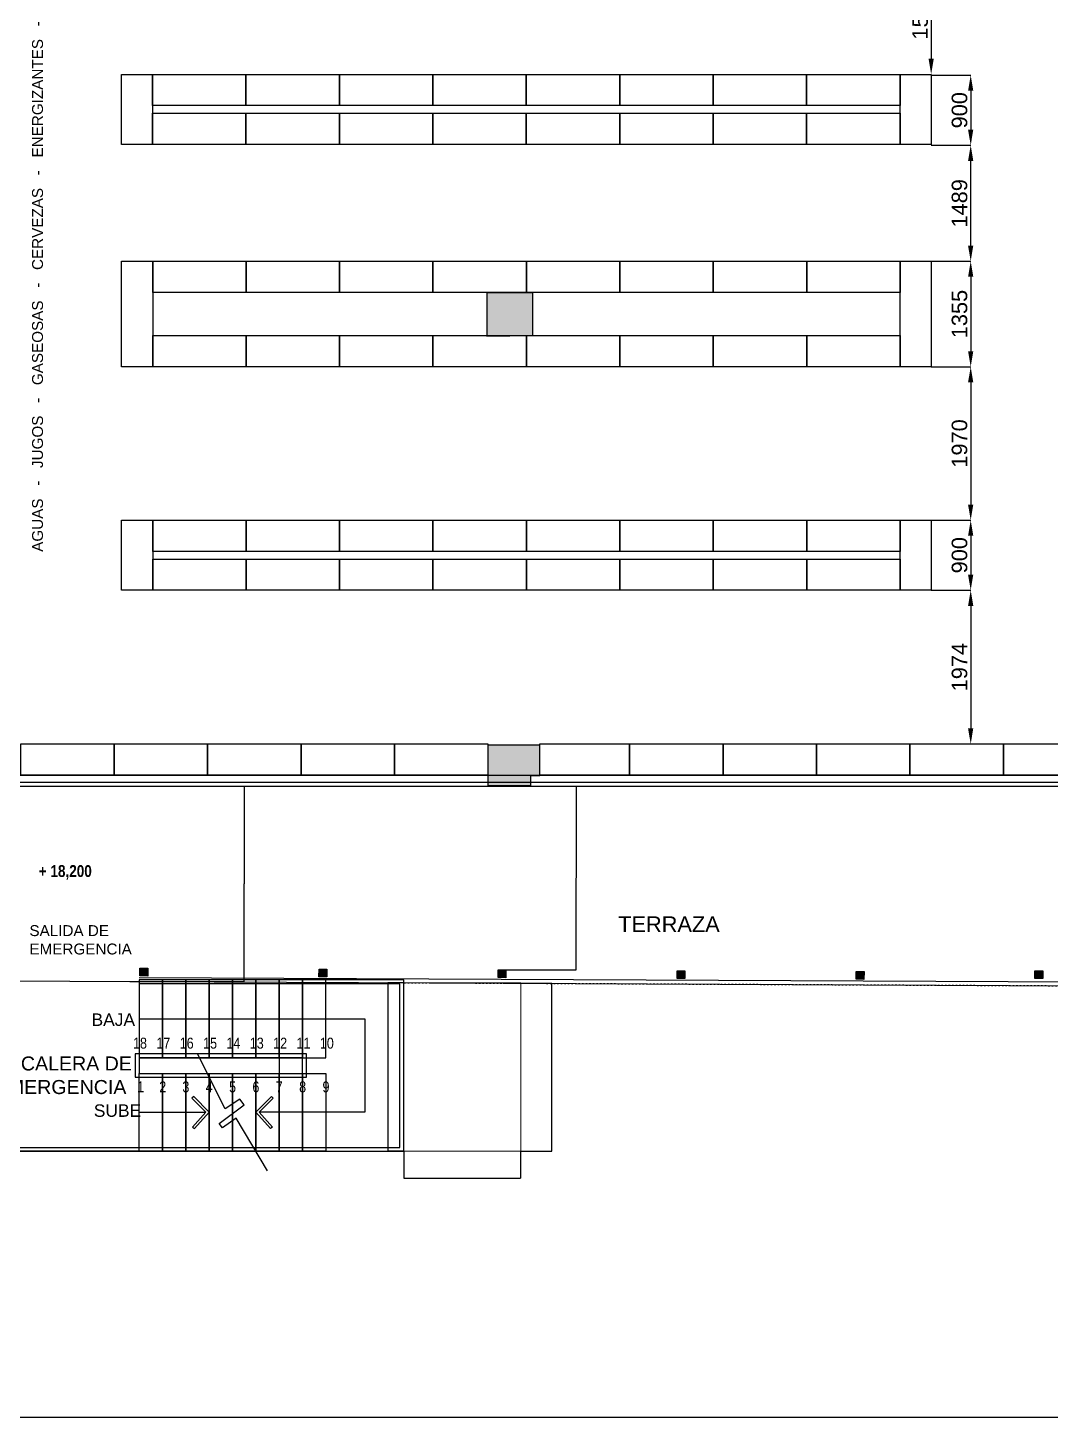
# Model space of a CAD drawing. Header units: millimetres. Extents: x -327709 to -233612, y 250954 to 312605.
# Drawn here: x -285669 to -272536, y 251827 to 269669 of the extents above; entities that cross this region are included whole.
import ezdxf

# ---------------------------------------------------------------- set-up
doc = ezdxf.new("R2010")
doc.units = ezdxf.units.MM
doc.header["$PDMODE"] = 35
doc.linetypes.add('Dash Style-1', pattern=[4.724409, 1.889764, -2.834646])
for name, color, linetype, lineweight in [('p1', 7, 'Continuous', 18), ('P4', 7, 'Continuous', 18), ('SUPERFICIES', 7, 'Dash Style-1', 5)]:
    doc.layers.add(name, color=color, linetype=linetype, lineweight=lineweight)
doc.layers.add('ROTULO', color=7, linetype='Continuous')
doc.styles.add('1496091001.exhibidoras$0$Arial', font='arial.ttf')
doc.styles.add('Arial (bold)', font='arialbd.ttf')
doc.styles.add('Arial Narrow', font='ARIALN.TTF')
doc.styles.add('Arial Narrow (bold)', font='ARIALNB.TTF')
doc.styles.add('Arial Unicode MS', font='ARIALUNI.TTF')
doc.styles.add('costan', font='arial.ttf')
doc.dimstyles.new('Arch', dxfattribs={"dimtxt": 0.2, "dimasz": 0.3175, "dimexe": 0.3175, "dimexo": 0.15875, "dimgap": 0.001587, "dimtad": 1, "dimtxsty": 'Arial (bold)', "dimblk": 'VW_SLASH-2', "dimcen": 0, "dimdle": 0.15875, "dimazin": 0, "dimtfac": 1, "dimtix": 1, "dimtmove": 0, "dimatfit": 0, "dimldrblk": 'VW_FILLEDARROW', "dimfxl": 1, "dimfrac": 2, "dimtolj": 1, "dimarcsym": 0})
doc.dimstyles.new('carlos', dxfattribs={"dimtxt": 0.067432, "dimasz": 0.00186, "dimexe": 1.7e-05, "dimexo": 1.25e-05, "dimgap": 0, "dimtad": 0, "dimdec": 3, "dimtxsty": 'Arial (bold)', "dimblk": 'VW_SLASH-1', "dimblk1": 'VW_SLASH-1', "dimblk2": 'VW_SLASH-1', "dimcen": 0, "dimazin": 0, "dimtfac": 1, "dimtdec": 3, "dimtix": 1, "dimtmove": 0, "dimatfit": 0, "dimldrblk": 'VW_SLASH-1', "dimfxl": 1, "dimfrac": 2, "dimtolj": 1, "dimarcsym": 0})
doc.dimstyles.new('COSTAN-DESAGUES', dxfattribs={"dimtxt": 200, "dimasz": 200, "dimexe": 0, "dimexo": 0, "dimgap": 40, "dimtad": 1, "dimdec": 0, "dimzin": 0, "dimdsep": 46, "dimtxsty": 'costan', "dimcen": 0, "dimclrd": 1, "dimclre": 1, "dimclrt": 1, "dimadec": 0, "dimazin": 0, "dimtfac": 1, "dimtdec": 0, "dimtofl": 0, "dimtmove": 0, "dimatfit": 3, "dimfxl": 1, "dimtolj": 1, "dimtzin": 0, "dimarcsym": 0})

# ---------------------------------------------------------------- blocks, each defined once
blk = doc.blocks.new('VW_SLASH-1')
at = {"layer": 'p1', "color": 0, "linetype": 'ByBlock', "lineweight": -2}
blk.add_line((0, 0), (-1, 0), dxfattribs=at)
at = {"layer": 'p1', "color": 0, "linetype": 'Continuous', "lineweight": 20}
blk.add_lwpolyline([(1, 1), (-1, -1)], dxfattribs=at)
blk = doc.blocks.new('*D426')
at = {"layer": 'Defpoints', "color": 0, "linetype": 'Continuous', "transparency": 16777216}
for p in [(-279198, 259932), (-278625, 259932), (-279528, 257571)]:
    blk.add_point(p, dxfattribs=at)
at = {"layer": 'P4', "color": 0, "linetype": 'Continuous', "lineweight": -2, "transparency": 16777216}
for p, q in [((-279198, 259932), (-278625, 259932)), ((-278625, 259932), (-278625, 258752)), ((-278625, 257571), (-278625, 258751)), ((-279528, 257571), (-278625, 257571))]:
    blk.add_line(p, q, dxfattribs=at)
at = {"layer": 'P4', "color": 0, "linetype": 'Continuous', "lineweight": -2, "transparency": 16777216, "xscale": 0.0018603515625, "yscale": 0.0018603515625, "zscale": 0.0018603515625}
for p, rotation in [((-278625, 259932), 90), ((-278625, 257571), 270)]:
    blk.add_blockref('VW_SLASH-1', p, dxfattribs=dict(at, rotation=rotation))
at = {"layer": 'P4', "color": 0, "linetype": 'Continuous', "lineweight": -2, "transparency": 16777216, "insert": (-278625, 258751), "char_height": 0.0607, "attachment_point": 5, "style": 'Arial (bold)'}
blk.add_mtext('\\A1;7082,991', dxfattribs=at)
blk = doc.blocks.new('*D475')
at = {"layer": 'Defpoints', "color": 0, "linetype": 'Continuous', "transparency": 16777216}
for p in [(-283534, 259932), (-282891, 259932), (-284360, 257423)]:
    blk.add_point(p, dxfattribs=at)
at = {"layer": 'P4', "color": 0, "linetype": 'Continuous', "lineweight": -2, "transparency": 16777216}
for p, q in [((-283534, 259932), (-282891, 259932)), ((-282891, 259932), (-282891, 258678)), ((-282891, 257423), (-282891, 258678)), ((-284360, 257423), (-282891, 257423))]:
    blk.add_line(p, q, dxfattribs=at)
at = {"layer": 'P4', "color": 0, "linetype": 'Continuous', "lineweight": -2, "transparency": 16777216, "xscale": 0.0018603515625, "yscale": 0.0018603515625, "zscale": 0.0018603515625}
for p, rotation in [((-282891, 259932), 90), ((-282891, 257423), 270)]:
    blk.add_blockref('VW_SLASH-1', p, dxfattribs=dict(at, rotation=rotation))
at = {"layer": 'P4', "color": 0, "linetype": 'Continuous', "lineweight": -2, "transparency": 16777216, "insert": (-282891, 258678), "char_height": 0.0607, "attachment_point": 5, "style": 'Arial (bold)'}
blk.add_mtext('\\A1;7525,909', dxfattribs=at)
blk = doc.blocks.new('VW_SLASH-2')
at = {"layer": 'p1', "color": 0, "linetype": 'ByBlock', "lineweight": -2}
blk.add_line((0, 0), (-1, 0), dxfattribs=at)
at = {"layer": 'p1', "color": 0, "linetype": 'Continuous', "lineweight": 20}
blk.add_lwpolyline([(0, 0), (0, 0)], dxfattribs=at)
blk = doc.blocks.new('*D497')
at = {"layer": 'Defpoints', "color": 0, "transparency": 16777216}
for p in [(-280839, 257407), (-281045, 255242), (-280839, 255242)]:
    blk.add_point(p, dxfattribs=at)
at = {"layer": 'p1', "color": 0, "lineweight": -2, "transparency": 16777216}
for p, q in [((-280839, 257407), (-281046, 257407)), ((-281045, 257407), (-281045, 255243)), ((-280839, 255242), (-281046, 255242))]:
    blk.add_line(p, q, dxfattribs=at)
at = {"layer": 'p1', "color": 0, "lineweight": -2, "transparency": 16777216, "xscale": 0.3175, "yscale": 0.3175, "zscale": 0.3175}
for p, rotation in [((-281045, 257407), 90), ((-281045, 255242), 270)]:
    blk.add_blockref('VW_SLASH-2', p, dxfattribs=dict(at, rotation=rotation))
at = {"layer": 'p1', "color": 0, "transparency": 16777216, "insert": (-281045, 256325), "char_height": 0.2, "attachment_point": 5, "rotation": 90, "style": 'Arial (bold)'}
blk.add_mtext('\\A1;2164,63', dxfattribs=at)
blk = doc.blocks.new('VW_FILLEDARROW')
at = {"layer": 'p1', "linetype": 'Continuous', "lineweight": 0}
blk.add_hatch(color=0, dxfattribs=at).paths.add_polyline_path([(-1, 0), (0, 0), (-1, 0)])
at = {"layer": 'p1', "color": 0, "linetype": 'Continuous', "lineweight": 5}
blk.add_lwpolyline([(-1, 0), (0, 0), (-1, 0)], close=True, dxfattribs=at)
blk = doc.blocks.new('*D498')
at = {"layer": 'Defpoints', "color": 0, "transparency": 16777216}
for p in [(-280839, 255242), (-279338, 255242), (-279338, 254898)]:
    blk.add_point(p, dxfattribs=at)
at = {"layer": 'p1', "color": 0, "lineweight": -2, "transparency": 16777216}
for p, q in [((-280839, 255242), (-280839, 254898)), ((-279338, 255242), (-279338, 254898)), ((-280838, 254898), (-279338, 254898))]:
    blk.add_line(p, q, dxfattribs=at)
at = {"layer": 'p1', "color": 0, "lineweight": -2, "transparency": 16777216, "xscale": 0.3175, "yscale": 0.3175, "zscale": 0.3175, "rotation": 180}
blk.add_blockref('VW_SLASH-2', (-280839, 254898), dxfattribs=at)
at = {"layer": 'p1', "color": 0, "lineweight": -2, "transparency": 16777216, "xscale": 0.3175, "yscale": 0.3175, "zscale": 0.3175}
blk.add_blockref('VW_SLASH-2', (-279338, 254898), dxfattribs=at)
at = {"layer": 'p1', "color": 0, "transparency": 16777216, "insert": (-280088, 254898), "char_height": 0.2, "attachment_point": 5, "style": 'Arial (bold)'}
blk.add_mtext('\\A1;1501,28', dxfattribs=at)
blk = doc.blocks.new('*D499')
at = {"layer": 'Defpoints', "color": 0, "transparency": 16777216}
for p in [(-279338, 257400), (-278937, 257400), (-279338, 255242)]:
    blk.add_point(p, dxfattribs=at)
at = {"layer": 'p1', "color": 0, "lineweight": -2, "transparency": 16777216}
for p, q in [((-279337, 257400), (-278937, 257400)), ((-278937, 255243), (-278937, 257400)), ((-279337, 255242), (-278937, 255242))]:
    blk.add_line(p, q, dxfattribs=at)
at = {"layer": 'p1', "color": 0, "lineweight": -2, "transparency": 16777216, "xscale": 0.3175, "yscale": 0.3175, "zscale": 0.3175}
for p, rotation in [((-278937, 257400), 90), ((-278937, 255242), 270)]:
    blk.add_blockref('VW_SLASH-2', p, dxfattribs=dict(at, rotation=rotation))
at = {"layer": 'p1', "color": 0, "transparency": 16777216, "insert": (-278937, 256321), "char_height": 0.2, "attachment_point": 5, "rotation": 90, "style": 'Arial (bold)'}
blk.add_mtext('\\A1;2157,65', dxfattribs=at)
blk = doc.blocks.new('*D504')
at = {"layer": 'Defpoints', "color": 0, "linetype": 'Continuous', "transparency": 16777216}
for p in [(-274063, 270585), (-274065, 269071), (-274065, 269071)]:
    blk.add_point(p, dxfattribs=at)
at = {"layer": 'ROTULO', "color": 1, "linetype": 'Continuous', "lineweight": -2, "transparency": 16777216}
for p, q in [((-274063, 270585), (-274065, 270585)), ((-274065, 270385), (-274065, 269271))]:
    blk.add_line(p, q, dxfattribs=at)
at = {"layer": 'ROTULO', "color": 1, "linetype": 'Continuous', "transparency": 16777216}
for points in [[(-274098, 270385), (-274032, 270385), (-274065, 270585)], [(-274098, 269271), (-274032, 269271), (-274065, 269071)]]:
    blk.add_solid(points, dxfattribs=at)
at = {"layer": 'ROTULO', "color": 1, "linetype": 'Continuous', "transparency": 16777216, "insert": (-274207, 269828), "char_height": 200, "attachment_point": 5, "rotation": 90, "style": 'costan'}
blk.add_mtext('\\A1;1514', dxfattribs=at)
blk = doc.blocks.new('*D518')
at = {"layer": 'Defpoints', "color": 0, "linetype": 'Continuous', "transparency": 16777216}
for p in [(-273557, 265316), (-274063, 263346), (-273557, 263346)]:
    blk.add_point(p, dxfattribs=at)
at = {"layer": 'ROTULO', "color": 1, "linetype": 'Continuous', "lineweight": -2, "transparency": 16777216}
for p, q in [((-273557, 265116), (-273557, 263546)), ((-274063, 263346), (-273557, 263346))]:
    blk.add_line(p, q, dxfattribs=at)
at = {"layer": 'ROTULO', "color": 1, "linetype": 'Continuous', "transparency": 16777216}
for points in [[(-273591, 265116), (-273524, 265116), (-273557, 265316)], [(-273591, 263546), (-273524, 263546), (-273557, 263346)]]:
    blk.add_solid(points, dxfattribs=at)
at = {"layer": 'ROTULO', "color": 1, "linetype": 'Continuous', "transparency": 16777216, "insert": (-273700, 264331), "char_height": 200, "attachment_point": 5, "rotation": 90, "style": 'costan'}
blk.add_mtext('\\A1;1970', dxfattribs=at)
blk = doc.blocks.new('*D519')
at = {"layer": 'Defpoints', "color": 0, "linetype": 'Continuous', "transparency": 16777216}
for p in [(-274063, 266671), (-274063, 265316), (-273557, 265316)]:
    blk.add_point(p, dxfattribs=at)
at = {"layer": 'ROTULO', "color": 1, "linetype": 'Continuous', "lineweight": -2, "transparency": 16777216}
for p, q in [((-274063, 266671), (-273557, 266671)), ((-273557, 266471), (-273557, 265516)), ((-274063, 265316), (-273557, 265316))]:
    blk.add_line(p, q, dxfattribs=at)
at = {"layer": 'ROTULO', "color": 1, "linetype": 'Continuous', "transparency": 16777216}
for points in [[(-273591, 266471), (-273524, 266471), (-273557, 266671)], [(-273591, 265516), (-273524, 265516), (-273557, 265316)]]:
    blk.add_solid(points, dxfattribs=at)
at = {"layer": 'ROTULO', "color": 1, "linetype": 'Continuous', "transparency": 16777216, "insert": (-273700, 265993), "char_height": 200, "attachment_point": 5, "rotation": 90, "style": 'costan'}
blk.add_mtext('\\A1;1355', dxfattribs=at)
blk = doc.blocks.new('*D529')
at = {"layer": 'Defpoints', "color": 0, "linetype": 'Continuous', "transparency": 16777216}
for p in [(-274069, 269060), (-274063, 268160), (-273557, 268160)]:
    blk.add_point(p, dxfattribs=at)
at = {"layer": 'ROTULO', "color": 1, "linetype": 'Continuous', "lineweight": -2, "transparency": 16777216}
for p, q in [((-274069, 269060), (-273557, 269060)), ((-273557, 268860), (-273557, 268360)), ((-274063, 268160), (-273557, 268160))]:
    blk.add_line(p, q, dxfattribs=at)
at = {"layer": 'ROTULO', "color": 1, "linetype": 'Continuous', "transparency": 16777216}
for points in [[(-273591, 268860), (-273524, 268860), (-273557, 269060)], [(-273591, 268360), (-273524, 268360), (-273557, 268160)]]:
    blk.add_solid(points, dxfattribs=at)
at = {"layer": 'ROTULO', "color": 1, "linetype": 'Continuous', "transparency": 16777216, "insert": (-273700, 268610), "char_height": 200, "attachment_point": 5, "rotation": 90, "style": 'costan'}
blk.add_mtext('\\A1;900', dxfattribs=at)
blk = doc.blocks.new('*D530')
at = {"layer": 'Defpoints', "color": 0, "linetype": 'Continuous', "transparency": 16777216}
for p in [(-273557, 268160), (-273557, 268160), (-274063, 266671)]:
    blk.add_point(p, dxfattribs=at)
at = {"layer": 'ROTULO', "color": 1, "linetype": 'Continuous', "lineweight": -2, "transparency": 16777216}
for p, q in [((-273557, 266871), (-273557, 267960)), ((-274063, 266671), (-273557, 266671))]:
    blk.add_line(p, q, dxfattribs=at)
at = {"layer": 'ROTULO', "color": 1, "linetype": 'Continuous', "transparency": 16777216}
for points in [[(-273591, 267960), (-273524, 267960), (-273557, 268160)], [(-273591, 266871), (-273524, 266871), (-273557, 266671)]]:
    blk.add_solid(points, dxfattribs=at)
at = {"layer": 'ROTULO', "color": 1, "linetype": 'Continuous', "transparency": 16777216, "insert": (-273700, 267415), "char_height": 200, "attachment_point": 5, "rotation": 90, "style": 'costan'}
blk.add_mtext('\\A1;1489', dxfattribs=at)
blk = doc.blocks.new('*D533')
at = {"layer": 'Defpoints', "color": 0, "linetype": 'Continuous', "transparency": 16777216}
for p in [(-274063, 263346), (-274063, 262446), (-273557, 262446)]:
    blk.add_point(p, dxfattribs=at)
at = {"layer": 'ROTULO', "color": 1, "linetype": 'Continuous', "lineweight": -2, "transparency": 16777216}
for p, q in [((-274063, 263346), (-273557, 263346)), ((-273557, 263146), (-273557, 262646)), ((-274063, 262446), (-273557, 262446))]:
    blk.add_line(p, q, dxfattribs=at)
at = {"layer": 'ROTULO', "color": 1, "linetype": 'Continuous', "transparency": 16777216}
for points in [[(-273591, 263146), (-273524, 263146), (-273557, 263346)], [(-273591, 262646), (-273524, 262646), (-273557, 262446)]]:
    blk.add_solid(points, dxfattribs=at)
at = {"layer": 'ROTULO', "color": 1, "linetype": 'Continuous', "transparency": 16777216, "insert": (-273700, 262896), "char_height": 200, "attachment_point": 5, "rotation": 90, "style": 'costan'}
blk.add_mtext('\\A1;900', dxfattribs=at)
blk = doc.blocks.new('*D534')
at = {"layer": 'Defpoints', "color": 0, "linetype": 'Continuous', "transparency": 16777216}
for p in [(-274063, 262446), (-274063, 260472), (-273557, 260472)]:
    blk.add_point(p, dxfattribs=at)
at = {"layer": 'ROTULO', "color": 1, "linetype": 'Continuous', "lineweight": -2, "transparency": 16777216}
for p, q in [((-274063, 262446), (-273557, 262446)), ((-273557, 262246), (-273557, 260672)), ((-274063, 260472), (-273557, 260472))]:
    blk.add_line(p, q, dxfattribs=at)
at = {"layer": 'ROTULO', "color": 1, "linetype": 'Continuous', "transparency": 16777216}
for points in [[(-273591, 262246), (-273524, 262246), (-273557, 262446)], [(-273591, 260672), (-273524, 260672), (-273557, 260472)]]:
    blk.add_solid(points, dxfattribs=at)
at = {"layer": 'ROTULO', "color": 1, "linetype": 'Continuous', "transparency": 16777216, "insert": (-273700, 261459), "char_height": 200, "attachment_point": 5, "rotation": 90, "style": 'costan'}
blk.add_mtext('\\A1;1974', dxfattribs=at)

msp = doc.modelspace()

# ---------------------------------------------------------------- hatches: boundary and pattern name
at = {"layer": 'P4', "linetype": 'Continuous', "lineweight": -2}
for color, points in [(1, [(-279183.30319, 265715.85321), (-279183.30319, 266266.69585), (-279773.4038, 266266.69585), (-279773.4038, 265707.46511)]), (1, [(-279208.30745, 259937.83313), (-279208.30745, 260065.63855), (-279093.28784, 260065.63855), (-279093.28784, 260455.70505), (-279758.40125, 260455.70505), (-279758.40125, 259937.83313)]), (0, [(-284228.54509, 257592.78208), (-284128.52912, 257592.31714), (-284128.99406, 257492.30116), (-284229.01004, 257492.76611)]), (0, [(-281928.17773, 257582.08838), (-281828.16175, 257581.62343), (-281828.6267, 257481.60746), (-281928.64267, 257482.0724)]), (0, [(-279627.81036, 257571.39467), (-279527.79438, 257570.92973), (-279528.25933, 257470.91376), (-279628.2753, 257471.3787)]), (0, [(-277327.44299, 257560.70097), (-277227.42702, 257560.23603), (-277227.89196, 257460.22005), (-277327.90793, 257460.685)]), (0, [(-275027.52581, 257550.01286), (-274927.50984, 257549.54792), (-274927.97478, 257449.53194), (-275027.99076, 257449.99689)]), (0, [(-272731.94152, 257560.70097), (-272631.92555, 257560.23603), (-272632.39049, 257460.22005), (-272732.40647, 257460.685)])]:
    msp.add_hatch(color=color, dxfattribs=at).paths.add_polyline_path(points)

# ---------------------------------------------------------------- linework, layer by layer
at = {"layer": 'p1', "color": 6}
msp.add_lwpolyline([(-280838.78317, 257406.92233), (-279337.5033, 257406.92233), (-279337.5033, 255242.29043), (-280838.78317, 255242.29043)], close=True, dxfattribs=at)
at = {"layer": 'P4', "color": 4, "linetype": 'Continuous', "lineweight": -2}
for p, q in [((-287179.66659, 260071.95057), (-271937.06769, 260071.95057)), ((-287179.66659, 259981.93522), (-271937.06769, 259981.93522)), ((-287179.66659, 259931.92669), (-271937.06769, 259931.92669))]:
    msp.add_line(p, q, dxfattribs=at)
at = {"layer": 'P4', "color": 0, "linetype": 'Continuous', "lineweight": -2}
for p, q in [((-284239.36298, 257472.73965), (-242156.81684, 257277.11079)), ((-287179.66659, 257436.39916), (-242157.04931, 257227.1028))]:
    msp.add_line(p, q, dxfattribs=at)
for points in [[(-292955.65142, 251826.92186), (-234305.65142, 251826.92186), (-234305.65142, 311987.17937), (-292955.65142, 311987.17937)], [(-279183.30319, 265715.85321), (-279183.30319, 266266.69585), (-279773.4038, 266266.69585), (-279773.4038, 265707.46511)], [(-284228.54509, 257592.78208), (-284128.52912, 257592.31714), (-284128.99406, 257492.30116), (-284229.01004, 257492.76611)], [(-281928.17773, 257582.08838), (-281828.16175, 257581.62343), (-281828.6267, 257481.60746), (-281928.64267, 257482.0724)], [(-279627.81036, 257571.39467), (-279527.79438, 257570.92973), (-279528.25933, 257470.91376), (-279628.2753, 257471.3787)], [(-277327.44299, 257560.70097), (-277227.42702, 257560.23603), (-277227.89196, 257460.22005), (-277327.90793, 257460.685)], [(-275027.52581, 257550.01286), (-274927.50984, 257549.54792), (-274927.97478, 257449.53194), (-275027.99076, 257449.99689)], [(-272731.94152, 257560.70097), (-272631.92555, 257560.23603), (-272632.39049, 257460.22005), (-272732.40647, 257460.685)], [(-284239.36298, 257442.6656), (-284239.36298, 256442.49507), (-283939.31182, 256442.49507), (-283939.31182, 257442.6656)], [(-283939.31182, 257442.6656), (-283939.31182, 256442.49507), (-283639.26066, 256442.49507), (-283639.26066, 257442.6656)], [(-283639.26066, 257442.6656), (-283639.26066, 256442.49507), (-283339.2095, 256442.49507), (-283339.2095, 257442.6656)], [(-283339.2095, 257442.6656), (-283339.2095, 256442.49507), (-283039.15834, 256442.49507), (-283039.15834, 257442.6656)], [(-283039.15834, 257442.6656), (-283039.15834, 256442.49507), (-282739.10718, 256442.49507), (-282739.10718, 257442.6656)], [(-282739.10718, 257442.6656), (-282739.10718, 256442.49507), (-282439.05602, 256442.49507), (-282439.05602, 257442.6656)], [(-282439.05602, 255242.29043), (-280838.78317, 255242.29043), (-280838.78317, 257442.6656), (-282439.05602, 257442.6656)], [(-282439.05602, 257442.6656), (-282439.05602, 256442.49507), (-282139.00486, 256442.49507), (-282139.00486, 257442.6656)], [(-282139.00486, 257442.6656), (-282139.00486, 256442.49507), (-281838.9537, 256442.49507), (-281838.9537, 257442.6656)], [(-282088.99633, 256492.5036), (-284289.3715, 256492.5036), (-284289.3715, 256192.45244), (-282088.99633, 256192.45244)], [(-282139.00486, 256442.49507), (-284239.36298, 256442.49507), (-284239.36298, 256242.46096), (-282139.00486, 256242.46096)], [(-284239.36298, 255242.29043), (-284239.36298, 256242.46096), (-283939.31182, 256242.46096), (-283939.31182, 255242.29043)], [(-283939.31182, 255242.29043), (-283939.31182, 256242.46096), (-283639.26066, 256242.46096), (-283639.26066, 255242.29043)], [(-283639.26066, 255242.29043), (-283639.26066, 256242.46096), (-283339.2095, 256242.46096), (-283339.2095, 255242.29043)], [(-283339.2095, 255242.29043), (-283339.2095, 256242.46096), (-283039.15834, 256242.46096), (-283039.15834, 255242.29043)], [(-283039.15834, 255242.29043), (-283039.15834, 256242.46096), (-282739.10718, 256242.46096), (-282739.10718, 255242.29043)], [(-282739.10718, 255242.29043), (-282739.10718, 256242.46096), (-282439.05602, 256242.46096), (-282439.05602, 255242.29043)], [(-282439.05602, 255242.29043), (-282439.05602, 256242.46096), (-282139.00486, 256242.46096), (-282139.00486, 255242.29043)], [(-282139.00486, 255242.29043), (-282139.00486, 256242.46096), (-281838.9537, 256242.46096), (-281838.9537, 255242.29043)]]:
    msp.add_lwpolyline(points, close=True, dxfattribs=at)
at = {"layer": 'P4', "color": 1, "linetype": 'Continuous', "lineweight": -2}
msp.add_lwpolyline([(-279208.30745, 259937.83313), (-279208.30745, 260065.63855), (-279093.28784, 260065.63855), (-279093.28784, 260455.70505), (-279758.40125, 260455.70505), (-279758.40125, 259937.83313)], close=True, dxfattribs=at)
at = {"layer": 'P4', "color": 0, "linetype": 'Continuous', "lineweight": -2}
for points in [[(-284239.36298, 255242.29043), (-286239.70404, 255242.29043), (-286239.70404, 257480.8224)], [(-286239.70404, 257480.8224), (-286239.70404, 255242.29043), (-280838.78317, 255242.29043), (-280838.78317, 257442.6656), (-284239.36298, 257442.6656)], [(-286189.69551, 257480.46909), (-286189.69551, 255292.29896), (-280888.79169, 255292.29896), (-280888.79169, 257392.65708), (-284239.36298, 257392.65708)], [(-284239.36298, 256942.58034), (-281338.86843, 256942.58034), (-281338.86843, 255742.3757), (-282696.93241, 255742.3757), (-282517.37145, 255923.59318), (-282696.93241, 255742.3757), (-282524.8453, 255552.94738), (-282549.67913, 255533.37485), (-282739.10718, 255742.3757), (-282539.9452, 255945.96058), (-282517.37145, 255923.59318)], [(-282589.0816, 254992.2478), (-282993.21935, 255665.50144), (-283168.63428, 255541.13662), (-283211.27325, 255598.17546), (-282891.1583, 255839.82149), (-282945.8706, 255912.898), (-283133.33772, 255785.67997), (-283489.23508, 256492.5036)], [(-284239.36298, 255742.3757), (-283381.38427, 255742.3757), (-283560.94523, 255923.59318), (-283381.38427, 255742.3757), (-283553.47137, 255552.94738), (-283528.63755, 255533.37485), (-283339.2095, 255742.3757), (-283538.37148, 255945.96058), (-283560.94523, 255923.59318)]]:
    msp.add_lwpolyline(points, dxfattribs=at)
at = {"layer": 'ROTULO', "color": 0, "linetype": 'Continuous'}
for points in [[(-284066.61208, 269070.83797), (-284066.61208, 268170.83797), (-284466.61208, 268170.83797), (-284466.61208, 269070.83797)], [(-282866.40744, 269070.83797), (-282866.40744, 268670.83797), (-284066.61208, 268670.83797), (-284066.61208, 269070.83797)], [(-281666.2028, 269070.83797), (-281666.2028, 268670.83797), (-282866.40744, 268670.83797), (-282866.40744, 269070.83797)], [(-280465.99816, 269070.83797), (-280465.99816, 268670.83797), (-281666.2028, 268670.83797), (-281666.2028, 269070.83797)], [(-279265.79352, 269070.83797), (-279265.79352, 268670.83797), (-280465.99816, 268670.83797), (-280465.99816, 269070.83797)], [(-278065.58889, 269070.83797), (-278065.58889, 268670.83797), (-279265.79352, 268670.83797), (-279265.79352, 269070.83797)], [(-276865.38425, 269070.83797), (-276865.38425, 268670.83797), (-278065.58889, 268670.83797), (-278065.58889, 269070.83797)], [(-275665.17961, 269070.83797), (-275665.17961, 268670.83797), (-276865.38425, 268670.83797), (-276865.38425, 269070.83797)], [(-274464.97497, 269070.83797), (-274464.97497, 268670.83797), (-275665.17961, 268670.83797), (-275665.17961, 269070.83797)], [(-274064.97497, 269070.83797), (-274064.97497, 268170.83797), (-274464.97497, 268170.83797), (-274464.97497, 269070.83797)], [(-282866.40744, 268570.83797), (-282866.40744, 268170.83797), (-284066.61208, 268170.83797), (-284066.61208, 268570.83797)], [(-281666.2028, 268570.83797), (-281666.2028, 268170.83797), (-282866.40744, 268170.83797), (-282866.40744, 268570.83797)], [(-280465.99816, 268570.83797), (-280465.99816, 268170.83797), (-281666.2028, 268170.83797), (-281666.2028, 268570.83797)], [(-279265.79352, 268570.83797), (-279265.79352, 268170.83797), (-280465.99816, 268170.83797), (-280465.99816, 268570.83797)], [(-278065.58889, 268570.83797), (-278065.58889, 268170.83797), (-279265.79352, 268170.83797), (-279265.79352, 268570.83797)], [(-276865.38425, 268570.83797), (-276865.38425, 268170.83797), (-278065.58889, 268170.83797), (-278065.58889, 268570.83797)], [(-275665.17961, 268570.83797), (-275665.17961, 268170.83797), (-276865.38425, 268170.83797), (-276865.38425, 268570.83797)], [(-274464.97497, 268570.83797), (-274464.97497, 268170.83797), (-275665.17961, 268170.83797), (-275665.17961, 268570.83797)], [(-284464.83141, 265315.85321), (-284464.83141, 266670.83797), (-284064.83141, 266670.83797), (-284064.83141, 265315.85321)], [(-282864.62677, 266670.83797), (-282864.62677, 266270.83797), (-284064.83141, 266270.83797), (-284064.83141, 266670.83797)], [(-281664.42213, 266670.83797), (-281664.42213, 266270.83797), (-282864.62677, 266270.83797), (-282864.62677, 266670.83797)], [(-280464.21749, 266670.83797), (-280464.21749, 266270.83797), (-281664.42213, 266270.83797), (-281664.42213, 266670.83797)], [(-279264.01285, 266670.83797), (-279264.01285, 266270.83797), (-280464.21749, 266270.83797), (-280464.21749, 266670.83797)], [(-278063.80821, 266670.83797), (-278063.80821, 266270.83797), (-279264.01285, 266270.83797), (-279264.01285, 266670.83797)], [(-276863.60358, 266670.83797), (-276863.60358, 266270.83797), (-278063.80821, 266270.83797), (-278063.80821, 266670.83797)], [(-275663.39894, 266670.83797), (-275663.39894, 266270.83797), (-276863.60358, 266270.83797), (-276863.60358, 266670.83797)], [(-274463.1943, 266670.83797), (-274463.1943, 266270.83797), (-275663.39894, 266270.83797), (-275663.39894, 266670.83797)], [(-274463.1943, 265315.85321), (-274463.1943, 266670.83797), (-274063.1943, 266670.83797), (-274063.1943, 265315.85321)], [(-282864.62677, 265715.85321), (-282864.62677, 265315.85321), (-284064.83141, 265315.85321), (-284064.83141, 265715.85321)], [(-281664.42213, 265715.85321), (-281664.42213, 265315.85321), (-282864.62677, 265315.85321), (-282864.62677, 265715.85321)], [(-280464.21749, 265715.85321), (-280464.21749, 265315.85321), (-281664.42213, 265315.85321), (-281664.42213, 265715.85321)], [(-279264.01285, 265715.85321), (-279264.01285, 265315.85321), (-280464.21749, 265315.85321), (-280464.21749, 265715.85321)], [(-278063.80821, 265715.85321), (-278063.80821, 265315.85321), (-279264.01285, 265315.85321), (-279264.01285, 265715.85321)], [(-276863.60358, 265715.85321), (-276863.60358, 265315.85321), (-278063.80821, 265315.85321), (-278063.80821, 265715.85321)], [(-275663.39894, 265715.85321), (-275663.39894, 265315.85321), (-276863.60358, 265315.85321), (-276863.60358, 265715.85321)], [(-274463.1943, 265715.85321), (-274463.1943, 265315.85321), (-275663.39894, 265315.85321), (-275663.39894, 265715.85321)], [(-284064.83141, 263345.85321), (-284064.83141, 262445.85321), (-284464.83141, 262445.85321), (-284464.83141, 263345.85321)], [(-282864.62677, 263345.85321), (-282864.62677, 262945.85321), (-284064.83141, 262945.85321), (-284064.83141, 263345.85321)], [(-281664.42213, 263345.85321), (-281664.42213, 262945.85321), (-282864.62677, 262945.85321), (-282864.62677, 263345.85321)], [(-280464.21749, 263345.85321), (-280464.21749, 262945.85321), (-281664.42213, 262945.85321), (-281664.42213, 263345.85321)], [(-279264.01285, 263345.85321), (-279264.01285, 262945.85321), (-280464.21749, 262945.85321), (-280464.21749, 263345.85321)], [(-278063.80821, 263345.85321), (-278063.80821, 262945.85321), (-279264.01285, 262945.85321), (-279264.01285, 263345.85321)], [(-276863.60358, 263345.85321), (-276863.60358, 262945.85321), (-278063.80821, 262945.85321), (-278063.80821, 263345.85321)], [(-275663.39894, 263345.85321), (-275663.39894, 262945.85321), (-276863.60358, 262945.85321), (-276863.60358, 263345.85321)], [(-274463.1943, 263345.85321), (-274463.1943, 262945.85321), (-275663.39894, 262945.85321), (-275663.39894, 263345.85321)], [(-274063.1943, 263345.85321), (-274063.1943, 262445.85321), (-274463.1943, 262445.85321), (-274463.1943, 263345.85321)], [(-282864.62677, 262845.85321), (-282864.62677, 262445.85321), (-284064.83141, 262445.85321), (-284064.83141, 262845.85321)], [(-281664.42213, 262845.85321), (-281664.42213, 262445.85321), (-282864.62677, 262445.85321), (-282864.62677, 262845.85321)], [(-280464.21749, 262845.85321), (-280464.21749, 262445.85321), (-281664.42213, 262445.85321), (-281664.42213, 262845.85321)], [(-279264.01285, 262845.85321), (-279264.01285, 262445.85321), (-280464.21749, 262445.85321), (-280464.21749, 262845.85321)], [(-278063.80821, 262845.85321), (-278063.80821, 262445.85321), (-279264.01285, 262445.85321), (-279264.01285, 262845.85321)], [(-276863.60358, 262845.85321), (-276863.60358, 262445.85321), (-278063.80821, 262445.85321), (-278063.80821, 262845.85321)], [(-275663.39894, 262845.85321), (-275663.39894, 262445.85321), (-276863.60358, 262445.85321), (-276863.60358, 262845.85321)], [(-274463.1943, 262845.85321), (-274463.1943, 262445.85321), (-275663.39894, 262445.85321), (-275663.39894, 262845.85321)], [(-284559.2198, 260471.95057), (-284559.2198, 260071.95057), (-285759.42444, 260071.95057), (-285759.42444, 260471.95057)], [(-283359.01516, 260471.95057), (-283359.01516, 260071.95057), (-284559.2198, 260071.95057), (-284559.2198, 260471.95057)], [(-282158.81052, 260471.95057), (-282158.81052, 260071.95057), (-283359.01516, 260071.95057), (-283359.01516, 260471.95057)], [(-280958.60588, 260471.95057), (-280958.60588, 260071.95057), (-282158.81052, 260071.95057), (-282158.81052, 260471.95057)], [(-279758.40125, 260471.95057), (-279758.40125, 260071.95057), (-280958.60588, 260071.95057), (-280958.60588, 260471.95057)], [(-277938.09088, 260471.95057), (-277938.09088, 260071.95057), (-279093.28784, 260071.95057), (-279093.28784, 260471.95057)], [(-276737.88624, 260471.95057), (-276737.88624, 260071.95057), (-277938.09088, 260071.95057), (-277938.09088, 260471.95057)], [(-275537.6816, 260471.95057), (-275537.6816, 260071.95057), (-276737.88624, 260071.95057), (-276737.88624, 260471.95057)], [(-274337.47696, 260471.95057), (-274337.47696, 260071.95057), (-275537.6816, 260071.95057), (-275537.6816, 260471.95057)], [(-273137.27232, 260471.95057), (-273137.27232, 260071.95057), (-274337.47696, 260071.95057), (-274337.47696, 260471.95057)], [(-271937.06769, 260471.95057), (-271937.06769, 260071.95057), (-273137.27232, 260071.95057), (-273137.27232, 260471.95057)]]:
    msp.add_lwpolyline(points, close=True, dxfattribs=at)
at = {"layer": 'SUPERFICIES', "color": 0, "lineweight": -2}
for p, q in [((-280838.78317, 255242.29043), (-280838.78317, 257406.92233)), ((-280838.78317, 257406.92233), (-239876.65401, 257216.50194)), ((-286239.70404, 255242.29043), (-280838.78317, 255242.29043))]:
    msp.add_line(p, q, dxfattribs=at)

# ---------------------------------------------------------------- texts
at = {"insert": (-285542.94225, 266775.42467), "char_height": 140, "attachment_point": 5, "rotation": 90, "style": '1496091001.exhibidoras$0$Arial'}
msp.add_mtext('AGUAS   -   JUGOS   -   GASEOSAS   -   CERVEZAS   -   ENERGIZANTES   -   OTROS', dxfattribs=at)
at = {"layer": 'P4', "color": 0, "lineweight": -2, "attachment_point": 1}
for s, insert, char_height, line_spacing_factor, style in [('+ 18,200', (-285527.75519, 258916.06971), 151.5623, 0.999676, 'Arial Narrow (bold)'), ('TERRAZA', (-278085.17987, 258258.40835), 200.034106, 1.008048, 'Arial Unicode MS'), ('SALIDA DE\\PEMERGENCIA', (-285647.80258, 258145.47958), 140.023874, 1.012097, 'Arial Unicode MS'), ('BAJA', (-284850.26588, 257011.82035), 160.027285, 1.008048, 'Arial Unicode MS'), ('18', (-284317.36671, 256700.60556), 140.312431, 1.008048, 'Arial Narrow'), ('17', (-284017.31555, 256700.60556), 140.312431, 1.008048, 'Arial Narrow'), ('16', (-283717.26439, 256700.60556), 140.312431, 1.008048, 'Arial Narrow'), ('15', (-283417.21323, 256700.60556), 140.312431, 1.008048, 'Arial Narrow'), ('14', (-283117.16207, 256700.60556), 140.312431, 1.008048, 'Arial Narrow'), ('13', (-282817.11091, 256700.60556), 140.312431, 1.008048, 'Arial Narrow'), ('12', (-282517.05975, 256700.60556), 140.312431, 1.008048, 'Arial Narrow'), ('11', (-282217.00859, 256700.60556), 140.312431, 1.008048, 'Arial Narrow'), ('10', (-281916.95743, 256700.60556), 140.312431, 1.008048, 'Arial Narrow'), ('ESCALERA DE\\PEMERGENCIA', (-286093.06948, 256459.38125), 180.0306958, 1.008048, 'Arial Unicode MS'), ('1', (-284263.88656, 256139.24036), 140.31243, 1.008048, 'Arial Narrow'), ('2', (-283980.70694, 256139.24036), 140.31243, 1.008048, 'Arial Narrow'), ('3', (-283683.59674, 256139.24036), 140.31243, 1.008048, 'Arial Narrow'), ('4', (-283383.54558, 256139.24036), 140.31243, 1.008048, 'Arial Narrow'), ('5', (-283083.49442, 256139.24036), 140.31243, 1.008048, 'Arial Narrow'), ('6', (-282783.44326, 256139.24036), 140.31243, 1.008048, 'Arial Narrow'), ('7', (-282483.3921, 256139.24036), 140.31243, 1.008048, 'Arial Narrow'), ('8', (-282183.34094, 256139.24036), 140.31243, 1.008048, 'Arial Narrow'), ('9', (-281883.28978, 256139.24036), 140.31243, 1.008048, 'Arial Narrow'), ('SUBE', (-284821.43811, 255844.18168), 160.027285, 1.008048, 'Arial Unicode MS')]:
    msp.add_mtext(s, dxfattribs=dict(at, insert=insert, char_height=char_height, line_spacing_factor=line_spacing_factor, style=style))

# ---------------------------------------------------------------- dimensions: what is measured, and where the dimension line sits
at = {"layer": 'p1'}
dim = msp.add_linear_dim(base=(-281045.33924, 255242.29043), p1=(-280838.78317, 257406.92233), p2=(-280838.78317, 255242.29043), angle=90, dimstyle='Arch', override={"dimpost": '<>'}, dxfattribs=at)
dim.commit()
dim.dimension.update_dxf_attribs({"geometry": '*D497', "text_midpoint": (-281045.46355, 256324.60638)})
dim = msp.add_linear_dim(base=(-278937.01377, 257399.94334), p1=(-279337.5033, 255242.29043), p2=(-279337.5033, 257399.94334), angle=90, dimstyle='Arch', override={"dimpost": '<>'}, dxfattribs=at)
dim.commit()
dim.dimension.update_dxf_attribs({"geometry": '*D499', "text_midpoint": (-278937.01377, 256321.11689), "dimtype": 160})
dim = msp.add_linear_dim(base=(-279337.5033, 254898.26619), p1=(-280838.78317, 255242.29043), p2=(-279337.5033, 255242.29043), dimstyle='Arch', override={"dimpost": '<>'}, dxfattribs=at)
dim.commit()
dim.dimension.update_dxf_attribs({"geometry": '*D498', "text_midpoint": (-280088.14324, 254898.26619), "dimtype": 160})
at = {"layer": 'P4', "color": 0, "linetype": 'Continuous', "lineweight": -2}
for base, p1, p2, picture, middle in [((-282890.7725, 259931.92669), (-284359.76839, 257423.29032), (-283533.64709, 259931.92669), '*D475', (-282890.7725, 258677.6085)), ((-278625.31147, 259931.92669), (-279527.79438, 257570.92973), (-279198.07721, 259931.92669), '*D426', (-278625.31147, 258751.42821))]:
    dim = msp.add_linear_dim(base=base, p1=p1, p2=p2, angle=270, dimstyle='carlos', override={"dimtxt": 0.060689, "dimgap": 0.039688, "dimtih": 1, "dimtoh": 1, "dimlfac": 3, "dimpost": '<>', "dimtxsty": 'Arial (bold)'}, dxfattribs=at)
    dim.commit()
    dim.dimension.update_dxf_attribs({"geometry": picture, "text_midpoint": middle})
at = {"layer": 'ROTULO', "color": 8, "linetype": 'Continuous'}
dim = msp.add_linear_dim(base=(-274064.97497, 269070.83797), p1=(-274063.1943, 270584.52672), p2=(-274064.97497, 269070.83797), angle=90, dimstyle='COSTAN-DESAGUES', dxfattribs=at)
dim.commit()
dim.dimension.update_dxf_attribs({"geometry": '*D504', "text_midpoint": (-274207.08957, 269827.68234)})
at = {"layer": 'ROTULO', "color": 0, "linetype": 'Continuous'}
for base, p1, p2, picture, middle in [((-273557.47291, 268160.15393), (-274068.63217, 269060.15393), (-274063.1943, 268160.15393), '*D529', (-273699.58751, 268610.15393)), ((-273557.47291, 268160.15393), (-274063.1943, 266670.83797), (-273557.47291, 268160.15393), '*D530', (-273699.58751, 267415.49595)), ((-273557.47291, 262445.85321), (-274063.1943, 263345.85321), (-274063.1943, 262445.85321), '*D533', (-273699.58751, 262895.85321)), ((-273557.47291, 260471.95057), (-274063.1943, 262445.85321), (-274063.1943, 260471.95057), '*D534', (-273699.58751, 261458.90189))]:
    dim = msp.add_linear_dim(base=base, p1=p1, p2=p2, angle=90, dimstyle='COSTAN-DESAGUES', dxfattribs=at)
    dim.commit()
    dim.dimension.update_dxf_attribs({"geometry": picture, "text_midpoint": middle})
at = {"layer": 'ROTULO', "color": 3, "linetype": 'Continuous'}
for base, p1, p2, picture, middle in [((-273557.47291, 265315.85321), (-274063.1943, 266670.83797), (-274063.1943, 265315.85321), '*D519', (-273699.65572, 265993.34559)), ((-273557.47291, 263345.85321), (-273557.47291, 265315.85321), (-274063.1943, 263345.85321), '*D518', (-273699.58751, 264330.85321))]:
    dim = msp.add_linear_dim(base=base, p1=p1, p2=p2, angle=90, dimstyle='COSTAN-DESAGUES', dxfattribs=at)
    dim.commit()
    dim.dimension.update_dxf_attribs({"geometry": picture, "text_midpoint": middle})

doc.saveas('drawing.dxf')
